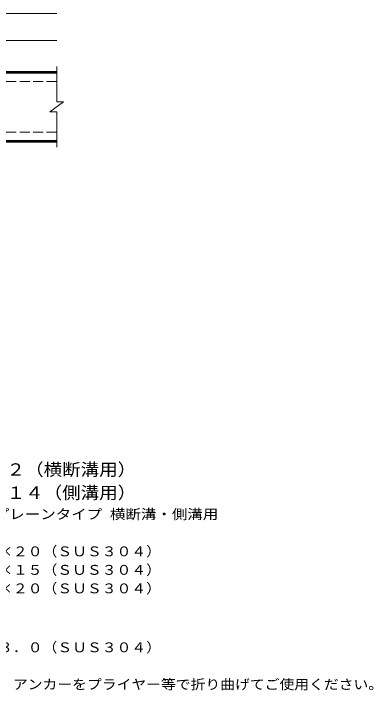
# Model space of a CAD drawing. Units: millimetres on the paper, enlarged 2 times, with parts at other scales. Extents: x -314 to 325, y -273 to 224.
# Drawn here: x 110.8 to 324.7, y -185.1 to 216.9 of the extents above; entities that cross this region are included whole.
import ezdxf
from ezdxf.enums import TextEntityAlignment as Align

# ---------------------------------------------------------------- set-up
doc = ezdxf.new("R2010")
doc.units = ezdxf.units.MM
doc.header["$LTSCALE"] = 2
doc.linetypes.add('DASHED3', pattern=[4, 3, -1])
for name, color, linetype, lineweight in [('C-1', 2, 'Continuous', 9), ('C-2', 3, 'Continuous', 9), ('C-4', 7, 'Continuous', 9), ('D-5', 7, 'Continuous', 9)]:
    doc.layers.add(name, color=color, linetype=linetype, lineweight=lineweight)
doc.styles.add('ＭＳ ゴシック', font='')
doc.styles.get('ＭＳ ゴシック').set_extended_font_data('MS Gothic')

msp = doc.modelspace()

# ---------------------------------------------------------------- linework, layer by layer
at = {"layer": 'C-1'}
for p, q in [((136.508, 182.541), (-124.492, 182.541)), ((136.508, 181.941), (-124.492, 181.941)), ((136.508, 141.141), (-124.492, 141.14)), ((136.508, 140.541), (-124.492, 140.54))]:
    msp.add_line(p, q, dxfattribs=at)
at = {"layer": 'C-1', "linetype": 'DASHED3'}
for p, q in [((136.508, 176.541), (-124.492, 176.541)), ((136.508, 146.541), (-124.492, 146.54))]:
    msp.add_line(p, q, dxfattribs=at)
at = {"layer": 'C-2'}
for p, q in [((136.508, 185.541), (136.508, 164.541)), ((136.508, 181.541), (104.908, 181.541)), ((132.508, 158.54), (140.508, 164.541)), ((136.508, 164.541), (140.508, 164.541)), ((132.508, 158.54), (136.508, 158.54)), ((136.508, 158.54), (136.508, 137.541)), ((136.508, 141.541), (104.908, 141.541))]:
    msp.add_line(p, q, dxfattribs=at)
at = {"layer": 'C-4'}
for p, q in [((-124.492, 216.94), (136.508, 216.94)), ((-124.492, 200.941), (136.508, 200.941))]:
    msp.add_line(p, q, dxfattribs=at)

# ---------------------------------------------------------------- texts
at = {"layer": 'D-5', "color": 3, "style": 'ＭＳ ゴシック', "width": 1.1}
for s, p in [('※適用荷重：Ｔ－２（横断溝用）', (18.728, -59.705)), ('※適用荷重：Ｔ－１４（側溝用）', (18.728, -73.486))]:
    msp.add_text(s, height=7.331, dxfattribs=at).set_placement(p, align=Align.BOTTOM_LEFT)
at = {"layer": 'D-5', "color": 2, "style": 'ＭＳ ゴシック'}
for s, width, p in [('ステンレス製グレーチング プレーンタイプ 横断溝・側溝用', 1.15, (-15.854, -85.07)), ('材質：メインバー\u3000ＦＢ４×２０（ＳＵＳ３０４）', 1.1, (-3.912, -107.152)), ('\u3000\u3000\u3000クロスバー\u3000ＦＢ３×１５（ＳＵＳ３０４）', 1.1, (-3.912, -118.152)), ('\u3000\u3000\u3000サイドバー\u3000ＦＢ４×２０（ＳＵＳ３０４）', 1.1, (-3.912, -129.152)), ('材質：ステンレス鋼板ｔ＝３．０（ＳＵＳ３０４）', 1.1, (-3.912, -164.152)), ('施工場所の状況に合わせて、アンカーをプライヤー等で折り曲げてご使用ください。', 1.1, (-3.912, -186.152))]:
    msp.add_text(s, height=5.865, dxfattribs=dict(at, width=width)).set_placement(p, align=Align.BOTTOM_LEFT)

doc.saveas('drawing.dxf')
